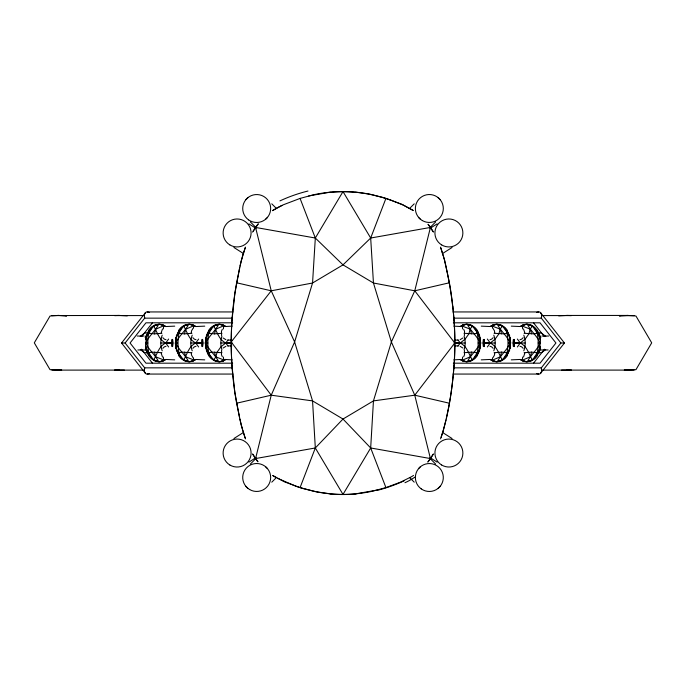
<?xml version="1.0" encoding="UTF-8"?>
<svg xmlns="http://www.w3.org/2000/svg" width="686" height="686" viewBox="0 0 686 686"><rect width="100%" height="100%" fill="white"/><g stroke="black" fill="none" stroke-linecap="round" stroke-linejoin="round"><path stroke-width="1.03" d="M159.392 361.633C155.611 361.633 151.898 359.413 149.968 356.188L149.188 356.188L147.859 346.782L147.859 339.218L149.188 329.812C152.669 324.598 160.404 322.377 165.506 326.562L161.424 324.718L158.612 324.367C155.242 331.166 148.828 335.908 145.878 342.991C143.468 353.376 155.362 367.079 165.506 359.438L161.424 361.282L158.612 361.633C155.242 354.834 148.828 350.092 145.878 343.009L146.29 335.857L149.188 329.812L149.968 329.812C151.889 326.57 155.602 324.349 159.392 324.367M162.196 335.188C160.31 340.127 160.31 345.873 162.196 350.812M176.251 336.877L175.89 342.991C178.832 350.092 185.263 354.825 188.624 361.633L191.437 361.282L195.527 359.438C190.416 363.623 182.69 361.402 179.2 356.188L177.871 343L179.2 329.812C182.69 324.598 190.416 322.377 195.527 326.562L191.437 324.718L188.624 324.367C185.263 331.166 178.84 335.908 175.89 342.991L176.251 349.123M192.209 335.188C190.322 340.127 190.322 345.873 192.209 350.812M210.002 356.188L209.213 356.188L207.892 346.782L207.892 339.218L209.213 329.812C212.703 324.598 220.429 322.377 225.54 326.562L221.458 324.718L218.645 324.367C215.275 331.166 208.861 335.908 205.903 342.991L206.323 350.143L207.103 350.143C208.304 358.169 218.328 365.355 225.54 359.438L225.085 359.438C218.397 364.901 209.05 359.181 207.043 351.789L207.498 351.789M221.912 336.2C220.438 340.505 220.438 345.495 221.912 349.8M464.088 349.8C465.562 345.495 465.562 340.505 464.088 336.2M475.998 329.812L476.787 329.812L478.108 339.218L478.108 346.782L476.787 356.188C473.297 361.402 465.571 363.623 460.46 359.438L464.542 361.282L467.355 361.633C470.725 354.834 477.139 350.092 480.097 343.009L479.677 335.857L478.897 335.857C477.696 327.831 467.672 320.645 460.46 326.562L460.915 326.562C467.603 321.099 476.95 326.819 478.957 334.211L478.502 334.211M493.791 350.812C495.678 345.873 495.678 340.127 493.791 335.188M509.749 349.123L510.11 343.009C507.168 335.908 500.737 331.175 497.376 324.367L494.563 324.718L490.473 326.562C495.584 322.377 503.31 324.598 506.8 329.812L508.129 343L506.8 356.188C503.31 361.402 495.584 363.623 490.473 359.438L494.563 361.282L497.376 361.633C500.737 354.834 507.16 350.092 510.11 343.009L509.749 336.877M523.804 350.812C525.69 345.873 525.69 340.127 523.804 335.188M526.608 324.367C530.389 324.367 534.102 326.587 536.032 329.812L536.812 329.812L538.141 339.218L538.141 346.782L536.812 356.188C533.331 361.402 525.596 363.623 520.494 359.438L524.576 361.282L527.388 361.633C530.758 354.834 537.172 350.092 540.122 343.009C542.532 332.624 530.638 318.921 520.494 326.562L524.576 324.718L527.388 324.367C530.758 331.166 537.172 335.908 540.122 342.991L539.711 350.143L536.812 356.188L536.032 356.188C534.102 359.413 530.389 361.633 526.608 361.633M149.968 356.188L148.082 353.359L145.741 346.644L146.29 350.143L148.793 352.818L153.51 360.219C157.283 354.233 158.577 346.464 165.746 343.009L171.954 343L172.255 339.356L172.735 343L172.255 346.644L171.954 343L160.927 343M176.928 350.812L183.531 360.219C187.295 354.233 188.59 346.464 195.767 343.009L201.967 343L202.267 339.356L202.756 343L202.267 346.644L201.967 343L190.94 343M483.939 344.835L484.076 339.356L483.244 343L484.076 346.644L483.939 344.835L483.484 344.835M513.951 344.835L514.088 339.356L513.265 343L514.088 346.644L513.951 344.835L513.497 344.835M207.103 350.143C203.691 340.573 207.652 325.267 219.426 324.367M478.897 335.857C482.309 345.427 478.348 360.733 466.574 361.633M413.547 475.389A58.19 51.596 -33.1 0 1 411.746 476.59L400.641 482.112L385.926 487.583L370.68 447.975L373.45 400.898L391.38 341.954L414.764 290.804L430.422 227.443L428.141 224.365M272.436 210.628L283.129 204.857L300.074 198.417L315.32 238.025L312.55 283.009L294.62 341.954L271.236 395.196L255.578 458.557L257.859 461.635M189.413 324.367C180.95 324.572 176.431 333.722 175.968 341.165L175.29 343L176.028 348.419L176.482 348.419C177.803 354.671 182.347 361.591 189.413 361.633M231.962 320.405L234.852 293.582L239.688 267.557M454.038 365.595C452.04 390.36 448.575 415.296 440.549 438.886M496.587 361.633C505.025 361.436 509.587 352.27 510.032 344.835L510.71 343L509.972 337.581L509.518 337.581C508.197 331.329 503.653 324.409 496.587 324.367M163.337 328.954L163.714 325.781L164.494 325.781M193.478 327.891L193.726 325.781L194.507 325.781M223.37 328.954L223.739 325.781L224.528 325.781M461.472 360.219L462.261 360.219L462.63 357.046M491.493 360.219L492.274 360.219L492.522 358.109M521.506 360.219L522.286 360.219L522.663 357.046M206.495 348.419L206.04 348.419L205.303 343L206.04 337.581L206.495 337.581M479.505 348.419L479.96 348.419L480.697 343L479.96 337.581L479.505 337.581M175.513 341.165L176.028 337.581L176.482 337.581M509.518 348.419L509.972 348.419L510.487 344.835M154.299 325.781L153.51 325.781L148.793 333.182L146.29 335.857L145.741 339.356L148.082 332.641L149.968 329.812M531.701 360.219L532.49 360.219L537.207 352.818L539.711 350.143L540.259 346.644L537.918 353.359L536.032 356.188M448.738 406.789L449.39 403.222L414.764 395.196L373.45 400.898L343 419.035L315.32 447.975L300.074 487.583L284.296 481.795L272.831 475.501M161.201 332.761L162.462 329.031M191.222 332.761L191.6 330.729L193.083 328.26M221.612 350.495L221.467 354.773L222.315 356.711M464.388 335.505L464.533 331.227L463.685 329.289M494.778 353.239L494.4 355.271L492.917 357.74M524.799 353.239L523.538 356.969M448.695 406.935L446.312 418.443M240.014 266.125L242.733 255.312M445.986 419.875L443.267 430.679M242.861 254.892L245.194 247.766M443.139 431.1L441.124 437.325M148.793 333.182L154.393 333.876L155.808 329.126L163.714 325.781M176.928 335.188L178.806 333.182L184.405 333.876L185.829 329.126L193.726 325.781M206.949 335.188L208.818 333.182L214.426 333.876L215.841 329.126L223.739 325.781M479.051 350.812L477.182 352.818L471.574 352.124L470.159 356.874L462.261 360.219M509.072 350.812L507.194 352.818L501.595 352.124L500.171 356.874L492.274 360.219M537.207 352.818L531.607 352.124L530.192 356.874L522.286 360.219M245.451 247.114L241.095 261.237L236.61 282.778L271.236 290.804L312.55 283.009L343 264.873L370.68 238.025L385.926 198.417L401.704 204.205L413.092 210.37M222.315 329.289L221.467 331.227L221.612 335.505M463.685 356.711L464.533 354.773L464.388 350.495M210.002 329.812L209.213 329.812L207.043 334.211L207.498 334.211M475.998 356.188L476.787 356.188L478.957 351.789L478.502 351.789M252.568 232.134L258.322 223.756M385.926 487.583L372.678 491.167A121.928 108.122 -9 0 1 343 494.417L315.32 447.975L312.55 400.898L294.62 341.954L271.236 290.804L255.578 227.443L315.32 238.025L343 191.591A121.928 108.122 9 0 1 372.678 194.824L385.926 198.417M433.432 453.866L430.422 458.557L370.68 447.975L343 494.409A121.928 108.122 9 0 1 313.322 491.176L300.074 487.583M433.003 454.621L429.136 460.392A49.838 36.89 -59.8 0 1 428.124 461.764M253.177 231.079L257.018 225.42A50.087 37.173 -59.8 0 1 258.065 224.125M178.806 333.182L183.531 325.781L184.311 325.781M208.818 333.182L213.543 325.781L214.332 325.781M471.668 360.219L472.457 360.219L477.182 352.818M501.689 360.219L502.469 360.219L507.194 352.818M206.949 350.812L213.543 360.219L215.841 356.874L217.128 352.124L220.952 346.782L225.78 343.009L228.086 339.819M479.051 335.188L472.457 325.781L470.159 329.126L468.872 333.876L465.048 339.218L460.22 342.991L457.914 346.181M509.072 335.188L502.469 325.781L500.171 329.126L498.893 333.876L495.06 339.218L490.233 342.991L487.352 346.97M536.032 329.812L537.918 332.641L540.259 339.356L539.711 335.857L537.207 333.182L532.49 325.781L530.192 329.126L528.906 333.876L525.082 339.218L520.254 342.991L517.373 346.97M168.627 346.97L165.746 343.009L168.627 339.03M198.648 346.97L195.767 343.009L198.648 339.03M430.422 458.557L414.764 395.196L454.792 343A290.435 247.423 84.9 0 0 449.381 282.778M271.236 290.804L231.208 341.954A290.341 247.329 85 0 0 236.619 403.222M145.389 312.739L121.559 343L145.389 373.261M121.671 343L125.109 343L144.677 318.15L231.842 318.15M141.642 336.56L152.472 322.814M533.528 363.186L544.538 349.208M564.329 343L560.891 343L541.323 367.85L454.158 367.85M540.611 373.261L564.441 343L540.611 312.739M145.089 337.298L147.336 334.785A25.09 11.19 -29.3 0 0 148.296 334.013M538.21 351.189A25.845 11.533 -29.3 0 1 538.862 350.7L540.611 348.728M245.811 199.686L247.835 197.662M267.531 217.316L265.508 219.34M418.469 468.684L420.492 466.66M440.189 486.314L438.165 488.338M162.856 348.334L164.297 346.867L166.029 346.241M192.869 348.334L194.31 346.867L196.042 346.241M493.131 337.666L491.69 339.133L489.958 339.759M523.144 337.666L521.703 339.133L519.971 339.759M409.816 208.227L414.224 203.828M429.556 228.018L435.601 221.981M250.399 464.019L256.444 457.982M271.776 482.172L276.184 477.773M223.104 348.034L225.891 346.31M462.896 337.966L460.109 339.69M140.193 336.457L144.18 333.336L149.136 332.273M545.687 349.5L542.094 352.312L537.035 353.401M430.628 227.992L437.111 223.876M442.376 253.64L452.091 247.475M233.909 438.526L243.624 432.36M248.889 462.124L255.372 458.008M300.074 198.417L313.322 194.833A121.928 108.122 -9 0 1 343 191.583L370.68 238.025L373.45 283.009L391.38 341.954L414.764 395.196M226.054 326.476L232.16 326.142M459.946 359.524L453.84 359.858M148.793 352.818L151.692 352.124L161.879 352.707M178.806 352.818L181.704 352.124L191.891 352.707M208.818 352.818L211.717 352.124L221.912 352.707M477.182 333.182L474.283 333.876L464.088 333.293M507.194 333.182L504.296 333.876L494.109 333.293M537.207 333.182L534.308 333.876L524.121 333.293M308.683 195.947L330.129 192.2M377.317 490.053L355.871 493.8M315.32 238.025L343 264.873L373.45 283.009L414.764 290.804L449.39 282.778L444.905 261.237L440.549 247.114M370.68 447.975L343 419.035L312.55 400.898L271.236 395.196L236.61 403.222L241.095 424.763L245.451 438.886M149.334 373.621L147.293 374.059L232.906 374.059M536.666 312.379L538.707 311.941L453.094 311.941M165.858 326.536L174.724 326.142M195.879 326.536L204.745 326.142M490.121 359.464L481.255 359.858M520.142 359.464L511.276 359.858M370.68 238.025L430.422 227.443L433.432 232.134M315.32 447.975L255.578 458.557L252.568 453.866M558.721 315.877L566.585 315.44M161.879 333.293L154.393 333.876M191.891 333.293L184.405 333.876M221.912 333.293L214.426 333.876M464.088 352.707L471.574 352.124M494.109 352.707L501.595 352.124M524.121 352.707L531.607 352.124M124.415 370.097L51.887 370.106M620.153 315.792L619.415 315.792L627.887 315.44L635.956 316.006L651.7 342.846L635.956 369.685L624.714 370.114M61.286 370.114L50.044 369.685L34.3 342.846L50.044 316.006L58.113 315.44L66.585 315.792L65.847 315.792M619.467 315.792L634.113 315.586M57.821 370.243L61.697 370.088M51.887 315.586L119.33 315.44M561.585 370.097L634.113 370.106M175.29 343L177.871 343M207.103 335.857L206.323 335.857L205.903 342.991L205.303 343L205.903 342.991C208.844 350.092 215.275 354.825 218.645 361.633L219.426 361.633M478.897 350.143L479.677 350.143L480.097 343.009L480.697 343L480.097 343.009C477.156 335.908 470.725 331.175 467.355 324.367L466.574 324.367M510.71 343L508.129 343M119.235 315.44L114.579 315.577L143.691 315.577M213.543 325.781C217.316 331.767 218.611 339.536 225.78 342.991L231.988 343L220.952 343M472.457 360.219C468.684 354.233 467.389 346.464 460.22 343.009L454.012 343L465.048 343M483.244 343L495.06 343M513.265 343L525.073 343M232.906 311.941L147.293 311.941L149.334 312.379M566.67 315.44L628.179 315.44M542.309 315.577L571.421 315.577L566.859 315.44M454.158 318.15L541.323 318.15L560.891 343M232.657 322.814L145.964 322.814L130.066 343L145.964 363.186L232.657 363.186M453.343 322.814L540.036 322.814L555.934 343L540.036 363.186L453.343 363.186M157.471 324.452L157.926 324.452M160.07 324.452L160.524 324.452M187.492 324.452L187.947 324.452M190.091 324.452L190.545 324.452M217.505 324.452L217.959 324.452M220.103 324.452L220.558 324.452M465.442 324.452L465.897 324.452M468.041 324.452L468.495 324.452M495.455 324.452L495.909 324.452M498.053 324.452L498.508 324.452M525.476 324.452L525.93 324.452M528.074 324.452L528.529 324.452M154.907 325.164L155.362 325.164M162.642 325.164L163.096 325.164M184.92 325.164L185.374 325.164M192.655 325.164L193.109 325.164M214.941 325.164L215.395 325.164M222.667 325.164L223.121 325.164M462.878 325.164L463.333 325.164M470.605 325.164L471.059 325.164M492.891 325.164L493.345 325.164M500.626 325.164L501.08 325.164M522.904 325.164L523.358 325.164M530.638 325.164L531.093 325.164M461.472 325.781L470.159 329.126L471.574 333.876M471.668 325.781L472.457 325.781M491.493 325.781L500.171 329.126L501.595 333.876M501.689 325.781L502.469 325.781M521.506 325.781L530.192 329.126L531.607 333.876M531.701 325.781L532.49 325.781M453.84 326.142L459.946 326.476M481.255 326.142L490.121 326.536M511.276 326.142L520.142 326.536M152.489 326.562L152.944 326.562M182.51 326.562L182.965 326.562M212.523 326.562L212.977 326.562M473.023 326.562L473.477 326.562M503.035 326.562L503.49 326.562M533.056 326.562L533.511 326.562M150.32 328.585L150.774 328.585M180.332 328.585L180.787 328.585M210.345 328.585L210.799 328.585M475.201 328.585L475.655 328.585M505.213 328.585L505.668 328.585M535.226 328.585L535.68 328.585M179.981 329.812L179.2 329.812L178.48 331.166L178.935 331.166M506.019 329.812L506.8 329.812L507.52 331.166L507.065 331.166M148.468 331.166L148.922 331.166M208.501 331.166L208.956 331.166M477.044 331.166L477.499 331.166M537.078 331.166L537.532 331.166M147.01 334.211L147.464 334.211M538.536 334.211L538.99 334.211M146.29 335.857L147.078 335.857M176.302 335.857L177.091 335.857M508.909 335.857L509.698 335.857M538.922 335.857L539.711 335.857M137.217 336.029L144.077 336.029M541.923 336.029L548.783 336.029M146.007 337.581L146.461 337.581M539.539 337.581L539.993 337.581M509.518 337.581L510.238 339.356M227.898 340.093L231.817 340.093M454.183 340.093L458.102 340.093M172.049 341.165L172.503 341.165M202.061 341.165L202.516 341.165M205.526 341.165L205.98 341.165M480.02 341.165L480.474 341.165M483.484 341.165L483.939 341.165M510.487 341.165L510.032 341.165L509.895 339.356M513.497 341.165L513.951 341.165M145.878 343L147.859 343M171.954 343L172.735 343M201.967 343L202.756 343M205.303 343L207.892 343M478.108 343L480.697 343M538.141 343L540.122 343M172.049 344.835L172.503 344.835M175.513 344.835L175.968 344.835L176.482 348.419M202.061 344.835L202.516 344.835M205.526 344.835L205.98 344.835M480.02 344.835L480.474 344.835M227.898 345.907L231.817 345.907M454.183 345.907L458.102 345.907M146.007 348.419L146.461 348.419M539.539 348.419L539.993 348.419M137.852 349.971L145.689 349.971M540.311 349.971L548.148 349.971M146.29 350.143L147.078 350.143M176.302 350.143L177.091 350.143M508.909 350.143L509.698 350.143M538.922 350.143L539.711 350.143M147.01 351.789L147.464 351.789M538.536 351.789L538.99 351.789M148.468 354.834L148.922 354.834M178.935 354.834L178.48 354.834L179.2 356.188L179.981 356.188M208.501 354.834L208.956 354.834M477.044 354.834L477.499 354.834M507.065 354.834L507.52 354.834L506.8 356.188L506.019 356.188M537.078 354.834L537.532 354.834M150.32 357.415L150.774 357.415M180.332 357.415L180.787 357.415M210.345 357.415L210.799 357.415M475.201 357.415L475.655 357.415M505.213 357.415L505.668 357.415M535.226 357.415L535.68 357.415M152.489 359.438L152.944 359.438M182.51 359.438L182.965 359.438M212.523 359.438L212.977 359.438M473.023 359.438L473.477 359.438M503.035 359.438L503.49 359.438M533.056 359.438L533.511 359.438M174.724 359.858L165.858 359.464M204.745 359.858L195.879 359.464M232.16 359.858L226.054 359.524M153.51 360.219L154.299 360.219M154.393 352.124L155.808 356.874L164.494 360.219M183.531 360.219L184.311 360.219M184.405 352.124L185.829 356.874L194.507 360.219M213.543 360.219L214.332 360.219M214.426 352.124L215.841 356.874L224.528 360.219M154.907 360.836L155.362 360.836M162.642 360.836L163.096 360.836M184.92 360.836L185.374 360.836M192.655 360.836L193.109 360.836M214.941 360.836L215.395 360.836M222.667 360.836L223.121 360.836M462.878 360.836L463.333 360.836M470.605 360.836L471.059 360.836M492.891 360.836L493.345 360.836M500.626 360.836L501.08 360.836M522.904 360.836L523.358 360.836M530.638 360.836L531.093 360.836M157.471 361.548L157.926 361.548M160.07 361.548L160.524 361.548M187.492 361.548L187.947 361.548M190.091 361.548L190.545 361.548M217.505 361.548L217.959 361.548M220.103 361.548L220.558 361.548M465.442 361.548L465.897 361.548M468.041 361.548L468.495 361.548M495.455 361.548L495.909 361.548M498.053 361.548L498.508 361.548M525.476 361.548L525.93 361.548M528.074 361.548L528.529 361.548M231.842 367.85L144.677 367.85L125.109 343M143.691 370.114L114.579 370.114L119.33 370.243M542.309 370.114L571.421 370.114L566.67 370.243M453.094 374.059L538.707 374.059L536.666 373.621M484.033 343L490.233 343.009C497.41 346.464 498.705 354.233 502.469 360.219M514.046 343L520.254 343.009C527.423 346.464 528.717 354.233 532.49 360.219M119.415 315.44L127.279 315.877M57.821 315.44L66.533 315.792M624.303 370.088L628.179 370.243M355.871 192.2L368.734 194.044L382.076 197.242M330.129 493.8L317.266 491.956L303.924 488.758A128.917 101.391 23.7 0 1 296.12 486.331L277.573 478.296M536.864 332.273L541.82 333.336L545.807 336.457M148.965 353.401L143.906 352.312L140.313 349.5M460.109 346.31L462.896 348.034M225.891 339.69L223.104 337.966M389.862 199.72L403.317 205.123L413.169 210.499M519.971 346.241L521.703 346.867L523.144 348.334M489.958 346.241L491.69 346.867L493.131 348.334M196.042 339.759L194.31 339.133L192.869 337.666M166.029 339.759L164.297 339.133L162.856 337.666M272.908 475.63L275.652 477.362M248.889 223.876L255.372 227.992M233.909 247.475L243.624 253.64M442.376 432.36L452.091 438.526M430.628 458.008L437.111 462.124M195.767 342.991C188.59 339.536 187.295 331.767 183.531 325.781M165.746 342.991C158.577 339.536 157.283 331.767 153.51 325.781M438.165 197.662L440.189 199.686M420.492 219.34L418.469 217.316M265.508 466.66L267.531 468.684M247.835 488.338L245.811 486.314M271.776 203.828L276.184 208.227M250.399 221.981L256.444 228.018M429.556 457.982L435.601 464.019M409.816 477.773L414.224 482.172M537.704 334.013A25.09 11.19 29.3 0 0 538.673 334.777L540.911 337.298M145.389 348.728L147.147 350.692A25.845 11.533 29.3 0 1 147.79 351.189M533.528 322.814L544.358 336.56M141.462 349.208L152.472 363.186M492.917 328.26L494.4 330.729L494.778 332.761M193.083 357.74L191.6 355.271L191.222 353.239M414.764 290.804L454.792 343A290.435 247.423 -84.9 0 1 449.381 403.222M271.236 395.196L231.208 341.954A290.538 247.526 -84.8 0 1 236.619 282.778M517.373 339.03L520.254 342.991M487.352 339.03L490.233 342.991M457.914 339.819L460.22 342.991M225.78 343.009L228.086 346.181M429.127 225.608L433.003 231.379M252.997 454.621L256.873 460.392A50.189 37.421 59.9 0 0 257.876 461.755M523.538 329.031L524.799 332.761M162.462 356.969L161.201 353.239M440.892 248.066L443.31 255.861M245.108 437.925L242.69 430.148M443.619 256.873L444.631 260.414M242.39 429.144L239.877 419.06M239.525 417.457L234.844 392.409L231.962 365.595M522.286 325.781L522.663 328.954M492.274 325.781L492.522 327.891M462.261 325.781L462.63 328.954M223.37 357.046L223.739 360.219M193.478 358.109L193.726 360.219M163.337 357.046L163.714 360.219M452.829 306.728L454.038 320.405M537.798 332.804A17.716 12.682 -90 0 1 538.664 334.785M538.853 350.692A17.707 12.682 90 0 1 537.97 352.861M147.336 334.785A17.716 12.682 90 0 1 148.202 332.804M148.03 352.861A17.707 12.682 -90 0 1 147.147 350.692M144.78 318.141A6.466 4.21 61.6 0 1 147.241 311.796M147.241 374.204A6.466 4.21 -61.6 0 1 144.78 367.859M147.713 334.442A18.633 13.343 -90 0 1 165.695 326.45M172.683 339.613A18.633 13.343 -90 0 1 172.683 346.387M165.695 359.55A18.633 13.343 -90 0 1 147.713 351.558M165.112 359.55A18.633 13.343 90 0 1 145.869 346.387M145.869 339.613A18.633 13.343 90 0 1 165.112 326.45M172.1 339.613A18.633 13.343 90 0 1 172.1 346.387M177.734 334.442A18.633 13.343 -90 0 1 195.707 326.45M202.696 339.613A18.633 13.343 -90 0 1 202.696 346.387M195.707 359.55A18.633 13.343 -90 0 1 177.734 351.558M176.465 346.387A18.633 13.343 -90 0 1 176.293 344.672M176.293 341.328A18.633 13.343 -90 0 1 176.465 339.613M195.124 359.55A18.633 13.343 90 0 1 175.659 343A18.633 13.343 90 0 1 195.124 326.45M202.113 339.613A18.633 13.343 90 0 1 202.113 346.387M207.747 334.442A18.633 13.343 -90 0 1 225.728 326.45M225.728 359.55A18.633 13.343 -90 0 1 207.747 351.558M206.769 348.128A18.633 13.343 -90 0 1 206.477 346.387M206.477 339.613A18.633 13.343 -90 0 1 206.769 337.872M225.145 359.55A18.633 13.343 -90 0 1 205.671 343A18.633 13.343 -90 0 1 225.145 326.45M175.41 347.21A6.989 4.999 -90 0 1 175.796 346.859M175.796 339.141A6.989 4.999 90 0 1 175.41 338.79M205.423 347.21A6.989 4.999 -90 0 1 205.809 346.859M205.809 339.141A6.989 4.999 -90 0 1 205.423 338.79M279.931 200.895A124.869 100.808 -24.5 0 1 307.963 191.034M272.642 210.628A51.133 40.26 -23.8 0 1 282.049 205.406M404.08 480.869A127.759 100.559 -23.6 0 1 377.36 490.353M355.888 493.92A106.321 83.375 0 0 1 330.112 493.92M414.833 477.164A51.819 43.69 -22.5 0 1 404.937 482.73M444.459 260.466A243.17 167.478 79.9 0 1 452.691 306.736M454.106 320.396A223.928 151.031 -90 0 1 454.106 365.604M428.081 224.279A49.726 36.641 59.8 0 1 429.11 225.625M382.068 197.294A128.488 100.653 23.6 0 1 389.854 199.763M330.155 192.329A106.073 82.732 0 0 1 355.854 192.329M232.014 365.595A230.325 159.606 90 0 1 232.014 320.405M430.354 458.514A58.19 51.596 -33.1 0 1 427.755 462.072M480.577 338.79A6.989 4.999 -90 0 1 480.191 339.141M480.191 346.859A6.989 4.999 -90 0 1 480.577 347.21M510.59 338.79A6.989 4.999 -90 0 1 510.204 339.141M510.204 346.859A6.989 4.999 90 0 1 510.59 347.21M538.759 311.796A6.466 4.21 -61.6 0 1 541.22 318.141M541.22 367.859A6.466 4.21 61.6 0 1 538.759 374.204M520.305 326.45A18.633 13.343 -90 0 1 538.287 334.442M538.287 351.558A18.633 13.343 -90 0 1 520.305 359.55M513.317 346.387A18.633 13.343 -90 0 1 513.317 339.613M520.888 326.45A18.633 13.343 -90 0 1 540.131 339.613M540.131 346.387A18.633 13.343 -90 0 1 520.888 359.55M513.9 346.387A18.633 13.343 -90 0 1 513.9 339.613M490.293 326.45A18.633 13.343 -90 0 1 508.266 334.442M509.535 339.613A18.633 13.343 -90 0 1 509.707 341.328M509.707 344.672A18.633 13.343 -90 0 1 509.535 346.387M508.266 351.558A18.633 13.343 -90 0 1 490.293 359.55M483.304 346.387A18.633 13.343 -90 0 1 483.304 339.613M490.876 326.45A18.633 13.343 -90 0 1 510.341 343A18.633 13.343 -90 0 1 490.876 359.55M483.887 346.387A18.633 13.343 -90 0 1 483.887 339.613M460.272 326.45A18.633 13.343 -90 0 1 478.253 334.442M479.231 337.872A18.633 13.343 -90 0 1 479.523 339.613M479.523 346.387A18.633 13.343 -90 0 1 479.231 348.128M478.253 351.558A18.633 13.343 -90 0 1 460.272 359.55M460.855 326.45A18.633 13.343 -90 0 1 480.329 343A18.633 13.343 -90 0 1 460.855 359.55M248.598 219.897A13.96 13.96 0 0 0 270.593 209.83A13.96 13.96 0 0 0 250.87 195.819A13.96 13.96 0 0 0 248.598 219.897M229.801 244.876A13.977 13.977 0 0 0 251.085 233.317A13.977 13.977 0 0 0 230.445 220.669A13.977 13.977 0 0 0 229.801 244.876M441.63 244.902A13.977 13.977 0 0 0 462.87 233.266A13.977 13.977 0 0 0 442.178 220.695A13.977 13.977 0 0 0 441.63 244.902M422.336 220.566A13.96 13.96 0 0 0 443.31 208.518A13.96 13.96 0 0 0 422.387 196.385A13.96 13.96 0 0 0 422.336 220.566M421.255 488.895A13.96 13.96 0 0 0 443.242 478.819A13.96 13.96 0 0 0 423.528 464.816A13.96 13.96 0 0 0 421.255 488.895M441.587 464.962A13.977 13.977 0 0 0 462.87 453.412A13.977 13.977 0 0 0 442.221 440.764A13.977 13.977 0 0 0 441.587 464.962M229.844 464.997A13.977 13.977 0 0 0 251.085 453.36A13.977 13.977 0 0 0 230.393 440.781A13.977 13.977 0 0 0 229.844 464.997M249.678 489.564A13.96 13.96 0 0 0 270.653 477.516A13.96 13.96 0 0 0 249.73 465.374A13.96 13.96 0 0 0 249.678 489.564"/></g></svg>
